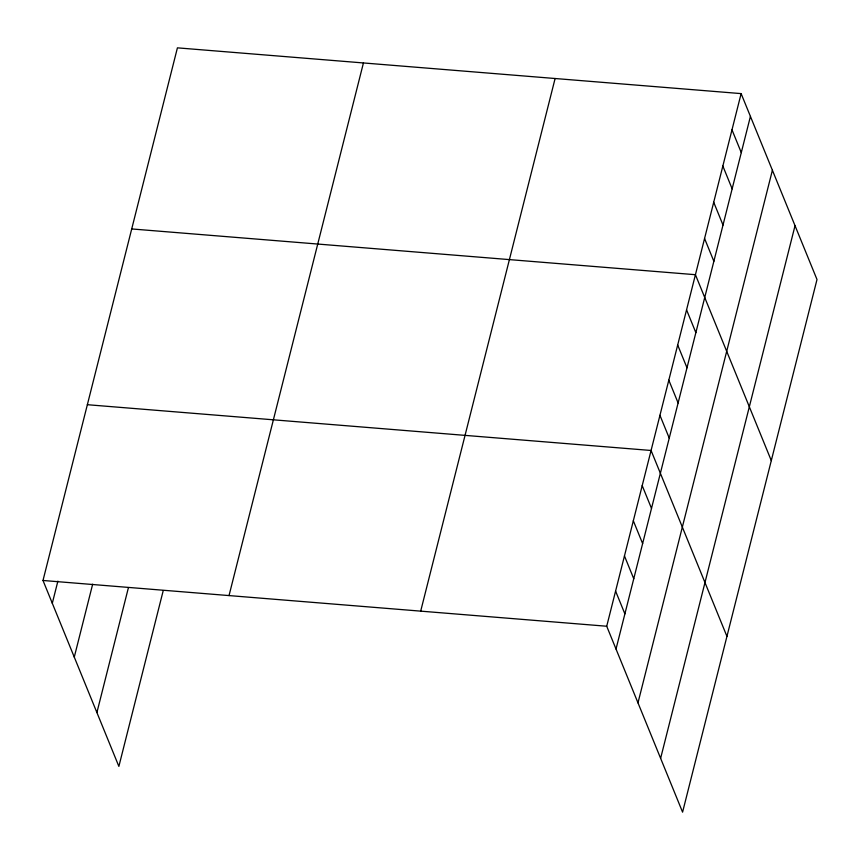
<?xml version="1.0" encoding="UTF-8"?>
<svg xmlns="http://www.w3.org/2000/svg" width="860" height="860" viewBox="0 0 860 860"><rect width="100%" height="100%" fill="white"/><g stroke="black" fill="none" stroke-linecap="round" stroke-linejoin="round"><path stroke-width="1.29" d="M163.228 590.616L118.873 766.389L43 580.478L177.418 47.848L741.126 93.611L817 279.521L682.582 812.152L606.719 626.241L741.126 93.611M52.299 603.268L57.889 581.134M74.272 657.094L92.665 584.187M96.9 712.553L128.441 587.563M229.029 595.582L363.436 62.952M420.69 611.137L555.108 78.507M616.018 649.031L750.425 116.401M637.98 702.867L772.398 170.226M660.62 758.326L795.027 225.696M131.709 228.943L695.428 274.705L771.302 460.616M87.355 404.705L651.074 450.479L726.947 636.389M43 580.478L606.719 626.241M731.989 129.828L741.288 152.618M722.851 166.044L732.15 188.834M713.714 202.272L723.013 225.051M704.566 238.489L713.864 261.279M686.559 309.858L695.858 332.648M677.691 345.01L686.989 367.8M668.811 380.163L678.11 402.953M659.942 415.315L669.241 438.106M642.205 485.631L651.504 508.41M633.325 520.784L642.624 543.574M624.457 555.936L633.755 578.726M615.588 591.089L624.887 613.879"/></g></svg>
